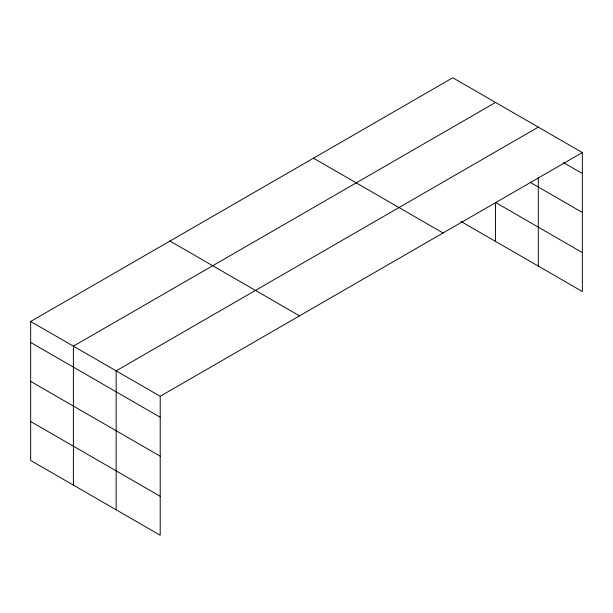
<?xml version="1.0" encoding="UTF-8"?>
<svg xmlns="http://www.w3.org/2000/svg" width="613" height="613" viewBox="0 0 613 613"><rect width="100%" height="100%" fill="white"/><g stroke="black" fill="none" stroke-linecap="round" stroke-linejoin="round"><path stroke-width="0.92" d="M538.298 177.54L538.298 266.088M461.014 221.469L582.35 291.52L582.35 152.56L452.792 77.759L30.65 321.48L30.65 460.44L160.208 535.241L160.208 396.282L30.65 321.48M495.542 102.44L73.407 346.161L73.407 485.128M538.298 127.129L116.156 370.85L116.156 509.809M160.208 396.282L582.35 152.56M563.585 162.698L582.35 173.525M530.076 182.283L582.35 212.466M582.35 252.587L495.542 202.466L495.542 241.407M313.481 158.185L443.046 232.986M169.954 241.047L299.519 315.848M30.65 342.445L160.208 417.246M30.65 381.386L160.208 456.187M30.65 421.506L160.208 496.308"/></g></svg>
